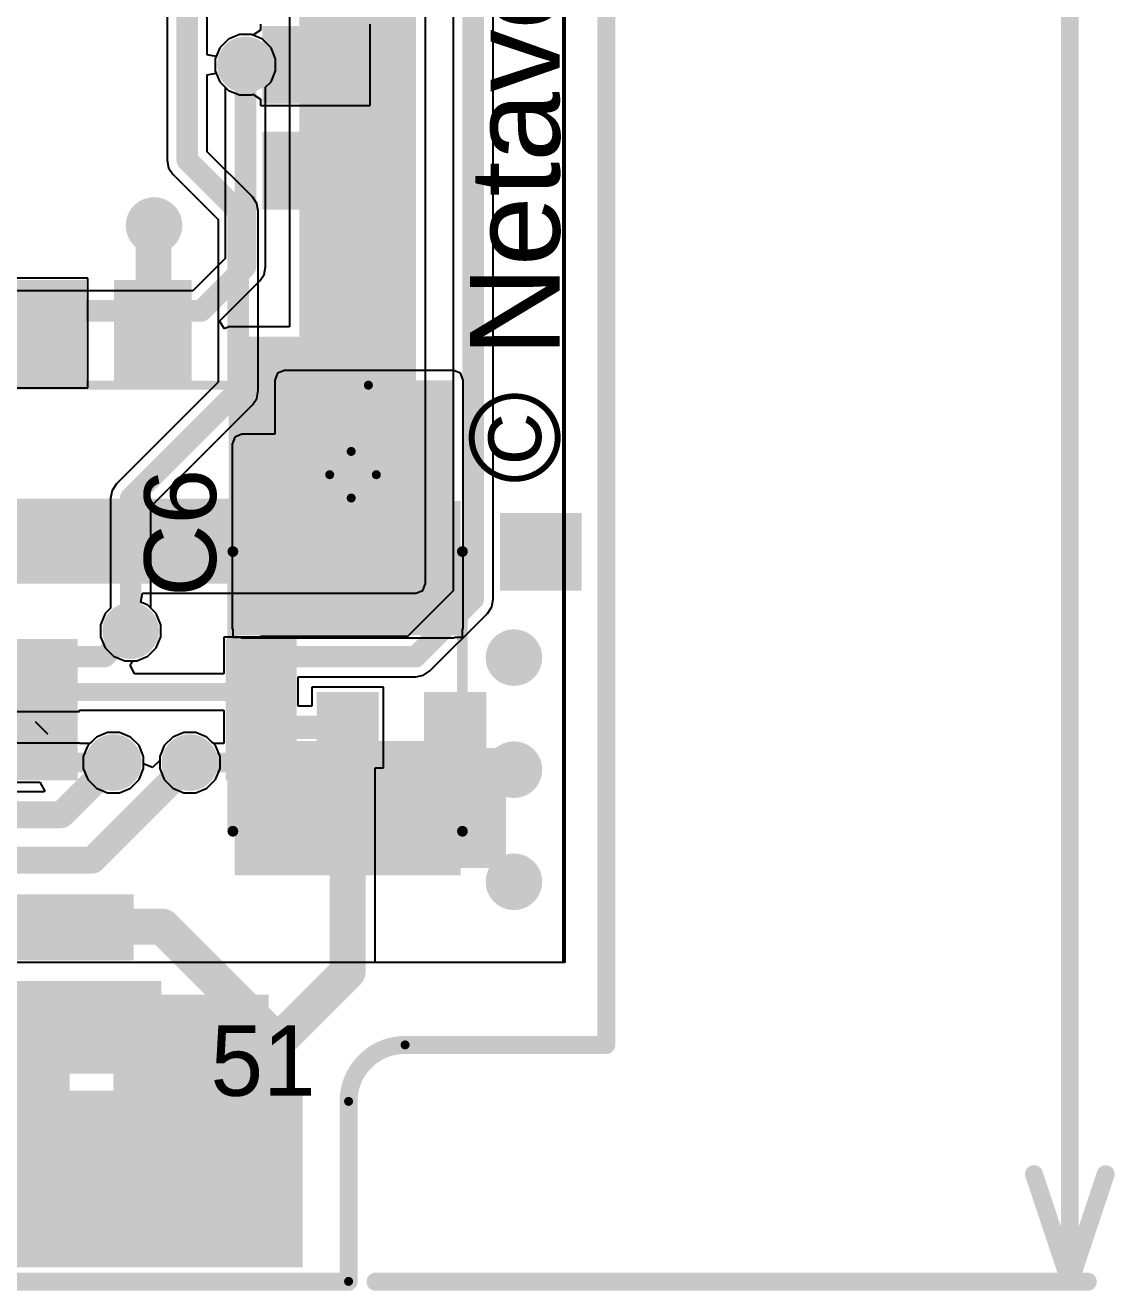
# Model space of a CAD drawing. Header units: millimetres. Extents: x 0 to 1.61, y -0.14 to 2.35.
# Drawn here: x 0.975 to 1.583, y -0.137 to 0.569 of the extents above; entities that cross this region are included whole.
import ezdxf

# ---------------------------------------------------------------- set-up
doc = ezdxf.new("R2010")
doc.units = ezdxf.units.MM
doc.header["$MEASUREMENT"] = 0
for name, color, linetype in [('BottomLayer', 5, 'Continuous'), ('BottomPaste', 16, 'Continuous'), ('BottomSolder', 6, 'Continuous'), ('Mechanical1', 6, 'Continuous'), ('Mechanical2', 216, 'Continuous'), ('TopLayer', 1, 'Continuous'), ('TopOverlay', 2, 'Continuous'), ('TopPaste', 8, 'Continuous'), ('TopSolder', 216, 'Continuous'), ('ViaHoleLayer', 16, 'Continuous')]:
    doc.layers.add(name, color=color, linetype=linetype)
doc.styles.add('Arial', font='', dxfattribs={"height": 0.2})
doc.styles.get('Arial').set_extended_font_data('Arial')

# ---------------------------------------------------------------- blocks, each defined once
blk = doc.blocks.new('SIM7500E_2')
at = {"layer": 'TopLayer'}
for points in [[(0.91142, -0.78543), (0.86024, -0.78543), (0.86024, -0.75), (0.91142, -0.75)], [(0.91142, -0.84449), (0.86024, -0.84449), (0.86024, -0.80906), (0.91142, -0.80906)], [(0.7185, -0.94291), (0.7185, -0.89173), (0.75394, -0.89173), (0.75394, -0.94291)], [(0.77756, -0.94291), (0.77756, -0.89173), (0.81299, -0.89173), (0.81299, -0.94291)]]:
    blk.add_hatch(color=1, dxfattribs=at).paths.add_polyline_path(points)
at = {"layer": 'TopPaste'}
for points in [[(0.91142, -0.78543), (0.86024, -0.78543), (0.86024, -0.75), (0.91142, -0.75)], [(0.91142, -0.84449), (0.86024, -0.84449), (0.86024, -0.80906), (0.91142, -0.80906)], [(0.7185, -0.94291), (0.7185, -0.89173), (0.75394, -0.89173), (0.75394, -0.94291)], [(0.77756, -0.94291), (0.77756, -0.89173), (0.81299, -0.89173), (0.81299, -0.94291)]]:
    blk.add_hatch(color=8, dxfattribs=at).paths.add_polyline_path(points)
at = {"layer": 'TopSolder'}
for points in [[(0.91542, -0.78943), (0.85624, -0.78943), (0.85624, -0.746), (0.91542, -0.746)], [(0.91542, -0.84849), (0.85624, -0.84849), (0.85624, -0.80506), (0.91542, -0.80506)], [(0.7145, -0.94691), (0.7145, -0.88773), (0.75794, -0.88773), (0.75794, -0.94691)], [(0.77356, -0.94691), (0.77356, -0.88773), (0.81699, -0.88773), (0.81699, -0.94691)]]:
    blk.add_hatch(color=216, dxfattribs=at).paths.add_polyline_path(points)
at = {"layer": 'TopOverlay', "const_width": 0.005}
for points in [[(0.91544, -0.94639), (0.91544, 0.12061)], [(-0.03356, -0.94639), (0.91544, -0.94639)]]:
    blk.add_lwpolyline(points, dxfattribs=at)
at = {"layer": 'TopOverlay', "const_width": 0.0025}
blk.add_lwpolyline([(0.91419, -0.94639, 1), (0.91669, -0.94639, 1)], format="xyb", close=True, dxfattribs=at)
blk.add_lwpolyline([(0.91419, -0.94639, 1), (0.91669, -0.94639, 1)], format="xyb", close=True, dxfattribs=at)
blk = doc.blocks.new('MINI_PCIE_PAD_14')
at = {"layer": 'BottomLayer'}
for points in [[(0.79134, 0.04528), (0.81496, 0.04528), (0.81496, -0.04528), (0.79134, -0.04528)], [(0.82283, 0.04528), (0.84646, 0.04528), (0.84646, -0.04528), (0.82283, -0.04528)], [(0.85433, 0.04528), (0.87795, 0.04528), (0.87795, -0.04528), (0.85433, -0.04528)], [(0.88583, 0.04528), (0.90945, 0.04528), (0.90945, -0.04528), (0.88583, -0.04528)], [(0.91732, 0.04528), (0.94094, 0.04528), (0.94094, -0.04528), (0.91732, -0.04528)]]:
    blk.add_hatch(color=5, dxfattribs=at).paths.add_polyline_path(points)
at = {"layer": 'BottomPaste'}
for points in [[(0.79134, 0.04528), (0.81496, 0.04528), (0.81496, -0.04528), (0.79134, -0.04528)], [(0.82283, 0.04528), (0.84646, 0.04528), (0.84646, -0.04528), (0.82283, -0.04528)], [(0.85433, 0.04528), (0.87795, 0.04528), (0.87795, -0.04528), (0.85433, -0.04528)], [(0.88583, 0.04528), (0.90945, 0.04528), (0.90945, -0.04528), (0.88583, -0.04528)], [(0.91732, 0.04528), (0.94094, 0.04528), (0.94094, -0.04528), (0.91732, -0.04528)]]:
    blk.add_hatch(color=16, dxfattribs=at).paths.add_polyline_path(points)
at = {"layer": 'BottomSolder'}
for points in [[(0.78734, 0.04928), (0.81896, 0.04928), (0.81896, -0.04928), (0.78734, -0.04928)], [(0.81883, 0.04928), (0.85046, 0.04928), (0.85046, -0.04928), (0.81883, -0.04928)], [(0.85033, 0.04928), (0.88195, 0.04928), (0.88195, -0.04928), (0.85033, -0.04928)], [(0.88183, 0.04928), (0.91345, 0.04928), (0.91345, -0.04928), (0.88183, -0.04928)], [(0.91332, 0.04928), (0.94494, 0.04928), (0.94494, -0.04928), (0.91332, -0.04928)]]:
    blk.add_hatch(color=6, dxfattribs=at).paths.add_polyline_path(points)
at = {"layer": 'TopLayer'}
for points in [[(0.79921, -0.04528), (0.77559, -0.04528), (0.77559, 0.04528), (0.79921, 0.04528)], [(0.83071, -0.04528), (0.80709, -0.04528), (0.80709, 0.04528), (0.83071, 0.04528)], [(0.8622, -0.04528), (0.83858, -0.04528), (0.83858, 0.04528), (0.8622, 0.04528)], [(0.8937, -0.04528), (0.87008, -0.04528), (0.87008, 0.04528), (0.8937, 0.04528)], [(0.9252, -0.04528), (0.90157, -0.04528), (0.90157, 0.04528), (0.9252, 0.04528)]]:
    blk.add_hatch(color=1, dxfattribs=at).paths.add_polyline_path(points)
at = {"layer": 'TopPaste'}
for points in [[(0.79921, -0.04528), (0.77559, -0.04528), (0.77559, 0.04528), (0.79921, 0.04528)], [(0.83071, -0.04528), (0.80709, -0.04528), (0.80709, 0.04528), (0.83071, 0.04528)], [(0.8622, -0.04528), (0.83858, -0.04528), (0.83858, 0.04528), (0.8622, 0.04528)], [(0.8937, -0.04528), (0.87008, -0.04528), (0.87008, 0.04528), (0.8937, 0.04528)], [(0.9252, -0.04528), (0.90157, -0.04528), (0.90157, 0.04528), (0.9252, 0.04528)]]:
    blk.add_hatch(color=8, dxfattribs=at).paths.add_polyline_path(points)
at = {"layer": 'TopSolder'}
for points in [[(0.80321, -0.04928), (0.77159, -0.04928), (0.77159, 0.04928), (0.80321, 0.04928)], [(0.83471, -0.04928), (0.80309, -0.04928), (0.80309, 0.04928), (0.83471, 0.04928)], [(0.8662, -0.04928), (0.83458, -0.04928), (0.83458, 0.04928), (0.8662, 0.04928)], [(0.8977, -0.04928), (0.86608, -0.04928), (0.86608, 0.04928), (0.8977, 0.04928)], [(0.9292, -0.04928), (0.89757, -0.04928), (0.89757, 0.04928), (0.9292, 0.04928)]]:
    blk.add_hatch(color=216, dxfattribs=at).paths.add_polyline_path(points)
at = {"layer": 'TopOverlay', "const_width": 0.005}
blk.add_lwpolyline([(0.97047, 0.04331, -0.414214), (1.00197, 0.0748)], format="xyb", dxfattribs=at)
at = {"layer": 'TopOverlay', "const_width": 0.0025}
for points in [[(1.00072, 0.0748, 1), (1.00322, 0.0748, 1)], [(0.96922, 0.04331, 1), (0.97172, 0.04331, 1)], [(0.96922, 0.04331, 1), (0.97172, 0.04331, 1)], [(0.96922, -0.05709, 1), (0.97172, -0.05709, 1)], [(0.96922, -0.05709, 1), (0.97172, -0.05709, 1)]]:
    blk.add_lwpolyline(points, format="xyb", close=True, dxfattribs=at)
at = {"layer": 'TopOverlay', "const_width": 0.005}
for points in [[(0.97047, -0.05709), (0.97047, 0.04331)], [(0.34254, -0.05709), (0.97047, -0.05709)]]:
    blk.add_lwpolyline(points, dxfattribs=at)
at = {"layer": 'TopOverlay'}
blk.add_text('51', height=0.03937, dxfattribs=at).set_placement((0.8935, 0.04642))
blk = doc.blocks.new('VSSOP_8_2_2_3_0_5__B_18')
at = {"layer": 'BottomLayer'}
for points in [[(-0.07677, 0.02362), (-0.07677, 0.03543), (-0.04528, 0.03543), (-0.04528, 0.02362)], [(0.04528, 0.02362), (0.04528, 0.03543), (0.07677, 0.03543), (0.07677, 0.02362)], [(-0.07677, 0.00394), (-0.07677, 0.01575), (-0.04528, 0.01575), (-0.04528, 0.00394)], [(0.04528, 0.00394), (0.04528, 0.01575), (0.07677, 0.01575), (0.07677, 0.00394)], [(-0.07677, -0.01575), (-0.07677, -0.00394), (-0.04528, -0.00394), (-0.04528, -0.01575)], [(0.04528, -0.01575), (0.04528, -0.00394), (0.07677, -0.00394), (0.07677, -0.01575)], [(-0.07677, -0.03543), (-0.07677, -0.02362), (-0.04528, -0.02362), (-0.04528, -0.03543)], [(0.04528, -0.03543), (0.04528, -0.02362), (0.07677, -0.02362), (0.07677, -0.03543)]]:
    blk.add_hatch(color=5, dxfattribs=at).paths.add_polyline_path(points)
at = {"layer": 'BottomPaste'}
for points in [[(-0.07677, 0.02362), (-0.07677, 0.03543), (-0.04528, 0.03543), (-0.04528, 0.02362)], [(0.04528, 0.02362), (0.04528, 0.03543), (0.07677, 0.03543), (0.07677, 0.02362)], [(-0.07677, 0.00394), (-0.07677, 0.01575), (-0.04528, 0.01575), (-0.04528, 0.00394)], [(0.04528, 0.00394), (0.04528, 0.01575), (0.07677, 0.01575), (0.07677, 0.00394)], [(-0.07677, -0.01575), (-0.07677, -0.00394), (-0.04528, -0.00394), (-0.04528, -0.01575)], [(0.04528, -0.01575), (0.04528, -0.00394), (0.07677, -0.00394), (0.07677, -0.01575)], [(-0.07677, -0.03543), (-0.07677, -0.02362), (-0.04528, -0.02362), (-0.04528, -0.03543)], [(0.04528, -0.03543), (0.04528, -0.02362), (0.07677, -0.02362), (0.07677, -0.03543)]]:
    blk.add_hatch(color=16, dxfattribs=at).paths.add_polyline_path(points)
at = {"layer": 'BottomSolder'}
for points in [[(-0.08077, 0.01962), (-0.08077, 0.03943), (-0.04128, 0.03943), (-0.04128, 0.01962)], [(0.04128, 0.01962), (0.04128, 0.03943), (0.08077, 0.03943), (0.08077, 0.01962)], [(-0.08077, -0.00006), (-0.08077, 0.01975), (-0.04128, 0.01975), (-0.04128, -0.00006)], [(0.04128, -0.00006), (0.04128, 0.01975), (0.08077, 0.01975), (0.08077, -0.00006)], [(-0.08077, -0.01975), (-0.08077, 0.00006), (-0.04128, 0.00006), (-0.04128, -0.01975)], [(0.04128, -0.01975), (0.04128, 0.00006), (0.08077, 0.00006), (0.08077, -0.01975)], [(-0.08077, -0.03943), (-0.08077, -0.01962), (-0.04128, -0.01962), (-0.04128, -0.03943)], [(0.04128, -0.03943), (0.04128, -0.01962), (0.08077, -0.01962), (0.08077, -0.03943)]]:
    blk.add_hatch(color=6, dxfattribs=at).paths.add_polyline_path(points)
blk = doc.blocks.new('SOD_123_B_46')
at = {"layer": 'BottomLayer'}
for points in [[(-0.08071, -0.01772), (-0.08071, 0.01772), (-0.04331, 0.01772), (-0.04331, -0.01772)], [(0.04331, -0.01772), (0.04331, 0.01772), (0.08071, 0.01772), (0.08071, -0.01772)]]:
    blk.add_hatch(color=5, dxfattribs=at).paths.add_polyline_path(points)
at = {"layer": 'BottomPaste'}
for points in [[(-0.08071, -0.01772), (-0.08071, 0.01772), (-0.04331, 0.01772), (-0.04331, -0.01772)], [(0.04331, -0.01772), (0.04331, 0.01772), (0.08071, 0.01772), (0.08071, -0.01772)]]:
    blk.add_hatch(color=16, dxfattribs=at).paths.add_polyline_path(points)
at = {"layer": 'BottomSolder'}
for points in [[(-0.08471, -0.02172), (-0.08471, 0.02172), (-0.03931, 0.02172), (-0.03931, -0.02172)], [(0.03931, -0.02172), (0.03931, 0.02172), (0.08471, 0.02172), (0.08471, -0.02172)]]:
    blk.add_hatch(color=6, dxfattribs=at).paths.add_polyline_path(points)
blk = doc.blocks.new('C___0603_B_52')
at = {"layer": 'BottomLayer'}
for points in [[(-0.045, -0.0175), (-0.045, 0.0175), (-0.015, 0.0175), (-0.015, -0.0175)], [(0.015, -0.0175), (0.015, 0.0175), (0.045, 0.0175), (0.045, -0.0175)]]:
    blk.add_hatch(color=5, dxfattribs=at).paths.add_polyline_path(points)
at = {"layer": 'BottomPaste'}
for points in [[(-0.045, -0.0175), (-0.045, 0.0175), (-0.015, 0.0175), (-0.015, -0.0175)], [(0.015, -0.0175), (0.015, 0.0175), (0.045, 0.0175), (0.045, -0.0175)]]:
    blk.add_hatch(color=16, dxfattribs=at).paths.add_polyline_path(points)
at = {"layer": 'BottomSolder'}
for points in [[(-0.04736, -0.01986), (-0.04736, 0.01986), (-0.01264, 0.01986), (-0.01264, -0.01986)], [(0.01264, -0.01986), (0.01264, 0.01986), (0.04736, 0.01986), (0.04736, -0.01986)]]:
    blk.add_hatch(color=6, dxfattribs=at).paths.add_polyline_path(points)
blk = doc.blocks.new('C____B_57')
at = {"layer": 'TopLayer'}
for points in [[(-0.10039, -0.05906), (-0.10039, 0.05906), (-0.03346, 0.05906), (-0.03346, -0.05906)], [(0.03346, -0.05906), (0.03346, 0.05906), (0.10039, 0.05906), (0.10039, -0.05906)]]:
    blk.add_hatch(color=1, dxfattribs=at).paths.add_polyline_path(points)
at = {"layer": 'TopPaste'}
for points in [[(-0.10039, -0.05906), (-0.10039, 0.05906), (-0.03346, 0.05906), (-0.03346, -0.05906)], [(0.03346, -0.05906), (0.03346, 0.05906), (0.10039, 0.05906), (0.10039, -0.05906)]]:
    blk.add_hatch(color=8, dxfattribs=at).paths.add_polyline_path(points)
at = {"layer": 'TopSolder'}
for points in [[(-0.10439, -0.06306), (-0.10439, 0.06306), (-0.02946, 0.06306), (-0.02946, -0.06306)], [(0.02946, -0.06306), (0.02946, 0.06306), (0.10439, 0.06306), (0.10439, -0.06306)]]:
    blk.add_hatch(color=216, dxfattribs=at).paths.add_polyline_path(points)
at = {"layer": 'TopOverlay'}
for points, const_width in [([(0.07985, 0.064), (-0.07615, 0.064)], 0.006), ([(-0.119, -0.01), (-0.119, 0.016)], 0.005), ([(-0.106, 0.002), (-0.132, 0.002)], 0.005), ([(0.07985, -0.064), (-0.07615, -0.064)], 0.006)]:
    blk.add_lwpolyline(points, dxfattribs=dict(at, const_width=const_width))
for points, const_width in [([(-0.07765, 0.064, 1), (-0.07465, 0.064, 1)], 0.003), ([(0.07835, 0.064, 1), (0.08135, 0.064, 1)], 0.003), ([(-0.12025, 0.016, 1), (-0.11775, 0.016, 1)], 0.0025), ([(-0.13325, 0.002, 1), (-0.13075, 0.002, 1)], 0.0025), ([(-0.10725, 0.002, 1), (-0.10475, 0.002, 1)], 0.0025), ([(-0.12025, -0.01, 1), (-0.11775, -0.01, 1)], 0.0025), ([(-0.07765, -0.064, 1), (-0.07465, -0.064, 1)], 0.003), ([(0.07835, -0.064, 1), (0.08135, -0.064, 1)], 0.003)]:
    blk.add_lwpolyline(points, format="xyb", close=True, dxfattribs=dict(at, const_width=const_width))

msp = doc.modelspace()

# ---------------------------------------------------------------- hatches: boundary and pattern name
at = {"layer": 'BottomLayer'}
for points in [[(1.128, 0.25728), (1.19306, 0.25728), (1.19306, 0.785), (1.128, 0.785)], [(1.0887, 0.25728), (1.16639, 0.25728), (1.16639, 0.395), (1.0887, 0.395)], [(0.16121, 0.25728), (1.16639, 0.25728), (1.16639, 0.30458), (0.16121, 0.30458)], [(0.32187, 0.04712), (1.03564, 0.04712), (1.03564, 0.084), (0.32187, 0.084)], [(1.05118, -0.016), (1.05118, 0.0356), (0.69391, 0.0356), (0.69391, -0.016)], [(0.91339, -0.12008), (1, -0.12008), (1, 0), (0.91339, 0)]]:
    msp.add_hatch(color=5, dxfattribs=at).paths.add_polyline_path(points)
h = msp.add_hatch(color=5, dxfattribs=at)
edge = h.paths.add_edge_path()
edge.add_arc((1.098, 0.54661), 0.01181, 0, 360)
h = msp.add_hatch(color=5, dxfattribs=at)
edge = h.paths.add_edge_path()
edge.add_arc((1.047, 0.457), 0.01181, 0, 360)
h = msp.add_hatch(color=5, dxfattribs=at)
edge = h.paths.add_edge_path()
edge.add_arc((1.177, 0.355), 0.01181, 0, 360)
h = msp.add_hatch(color=5, dxfattribs=at)
edge = h.paths.add_edge_path()
edge.add_arc((1.128, 0.319), 0.01181, 0, 360)
h = msp.add_hatch(color=5, dxfattribs=at)
edge = h.paths.add_edge_path()
edge.add_arc((1.177, 0.319), 0.01181, 0, 360)
h = msp.add_hatch(color=5, dxfattribs=at)
edge = h.paths.add_edge_path()
edge.add_arc((1.034, 0.231), 0.01181, 0, 360)
h = msp.add_hatch(color=5, dxfattribs=at)
edge = h.paths.add_edge_path()
edge.add_arc((1.2477, 0.216), 0.01181, 0, 360)
h = msp.add_hatch(color=5, dxfattribs=at)
edge = h.paths.add_edge_path()
edge.add_arc((1.0244, 0.15747), 0.01181, 0, 360)
h = msp.add_hatch(color=5, dxfattribs=at)
edge = h.paths.add_edge_path()
edge.add_arc((1.067, 0.15747), 0.01181, 0, 360)
h = msp.add_hatch(color=5, dxfattribs=at)
edge = h.paths.add_edge_path()
edge.add_arc((1.2477, 0.1535), 0.01181, 0, 360)
h = msp.add_hatch(color=5, dxfattribs=at)
edge = h.paths.add_edge_path()
edge.add_arc((1.2477, 0.091), 0.01181, 0, 360)
at = {"layer": 'BottomSolder'}
h = msp.add_hatch(color=6, dxfattribs=at)
edge = h.paths.add_edge_path()
edge.add_arc((1.098, 0.54661), 0.01581, 0, 360)
h = msp.add_hatch(color=6, dxfattribs=at)
edge = h.paths.add_edge_path()
edge.add_arc((1.047, 0.457), 0.01581, 0, 360)
h = msp.add_hatch(color=6, dxfattribs=at)
edge = h.paths.add_edge_path()
edge.add_arc((1.177, 0.355), 0.01581, 0, 360)
h = msp.add_hatch(color=6, dxfattribs=at)
edge = h.paths.add_edge_path()
edge.add_arc((1.128, 0.319), 0.01581, 0, 360)
h = msp.add_hatch(color=6, dxfattribs=at)
edge = h.paths.add_edge_path()
edge.add_arc((1.177, 0.319), 0.01581, 0, 360)
h = msp.add_hatch(color=6, dxfattribs=at)
edge = h.paths.add_edge_path()
edge.add_arc((1.034, 0.231), 0.01581, 0, 360)
h = msp.add_hatch(color=6, dxfattribs=at)
edge = h.paths.add_edge_path()
edge.add_arc((1.2477, 0.216), 0.01581, 0, 360)
h = msp.add_hatch(color=6, dxfattribs=at)
edge = h.paths.add_edge_path()
edge.add_arc((1.0244, 0.15747), 0.01581, 0, 360)
h = msp.add_hatch(color=6, dxfattribs=at)
edge = h.paths.add_edge_path()
edge.add_arc((1.067, 0.15747), 0.01581, 0, 360)
h = msp.add_hatch(color=6, dxfattribs=at)
edge = h.paths.add_edge_path()
edge.add_arc((1.2477, 0.1535), 0.01581, 0, 360)
h = msp.add_hatch(color=6, dxfattribs=at)
edge = h.paths.add_edge_path()
edge.add_arc((1.2477, 0.091), 0.01581, 0, 360)
at = {"layer": 'TopLayer'}
h = msp.add_hatch(color=1, dxfattribs=at)
edge = h.paths.add_edge_path()
edge.add_arc((1.098, 0.54661), 0.01181, 0, 360)
h = msp.add_hatch(color=1, dxfattribs=at)
edge = h.paths.add_edge_path()
edge.add_arc((1.047, 0.457), 0.01181, 0, 360)
for points in [[(1.11972, 0.23248), (1.21403, 0.23248), (1.21403, 0.37073), (1.11972, 0.37073)], [(1.09592, 0.23248), (1.21403, 0.23248), (1.21403, 0.33512), (1.09592, 0.33512)], [(1.09592, 0.09862), (1.24336, 0.09862), (1.24336, 0.16555), (1.09592, 0.16555)], [(1.11086, 0.028), (1.02424, 0.028), (1.02424, -0.11984), (1.11086, -0.11984)]]:
    msp.add_hatch(color=1, dxfattribs=at).paths.add_polyline_path(points)
h = msp.add_hatch(color=1, dxfattribs=at)
edge = h.paths.add_edge_path()
edge.add_arc((1.177, 0.355), 0.01181, 0, 360)
h = msp.add_hatch(color=1, dxfattribs=at)
edge = h.paths.add_edge_path()
edge.add_arc((1.128, 0.319), 0.01181, 0, 360)
h = msp.add_hatch(color=1, dxfattribs=at)
edge = h.paths.add_edge_path()
edge.add_arc((1.177, 0.319), 0.01181, 0, 360)
h = msp.add_hatch(color=1, dxfattribs=at)
edge = h.paths.add_edge_path()
edge.add_arc((1.034, 0.231), 0.01181, 0, 360)
h = msp.add_hatch(color=1, dxfattribs=at)
edge = h.paths.add_edge_path()
edge.add_arc((1.2477, 0.216), 0.01181, 0, 360)
h = msp.add_hatch(color=1, dxfattribs=at)
edge = h.paths.add_edge_path()
edge.add_arc((1.0244, 0.15747), 0.01181, 0, 360)
h = msp.add_hatch(color=1, dxfattribs=at)
edge = h.paths.add_edge_path()
edge.add_arc((1.067, 0.15747), 0.01181, 0, 360)
h = msp.add_hatch(color=1, dxfattribs=at)
edge = h.paths.add_edge_path()
edge.add_arc((1.2477, 0.1535), 0.01181, 0, 360)
h = msp.add_hatch(color=1, dxfattribs=at)
edge = h.paths.add_edge_path()
edge.add_arc((1.2477, 0.091), 0.01181, 0, 360)
at = {"layer": 'TopSolder'}
h = msp.add_hatch(color=216, dxfattribs=at)
edge = h.paths.add_edge_path()
edge.add_arc((1.098, 0.54661), 0.01581, 0, 360)
h = msp.add_hatch(color=216, dxfattribs=at)
edge = h.paths.add_edge_path()
edge.add_arc((1.047, 0.457), 0.01581, 0, 360)
h = msp.add_hatch(color=216, dxfattribs=at)
edge = h.paths.add_edge_path()
edge.add_arc((1.177, 0.355), 0.01581, 0, 360)
h = msp.add_hatch(color=216, dxfattribs=at)
edge = h.paths.add_edge_path()
edge.add_arc((1.128, 0.319), 0.01581, 0, 360)
h = msp.add_hatch(color=216, dxfattribs=at)
edge = h.paths.add_edge_path()
edge.add_arc((1.177, 0.319), 0.01581, 0, 360)
h = msp.add_hatch(color=216, dxfattribs=at)
edge = h.paths.add_edge_path()
edge.add_arc((1.034, 0.231), 0.01581, 0, 360)
h = msp.add_hatch(color=216, dxfattribs=at)
edge = h.paths.add_edge_path()
edge.add_arc((1.2477, 0.216), 0.01581, 0, 360)
h = msp.add_hatch(color=216, dxfattribs=at)
edge = h.paths.add_edge_path()
edge.add_arc((1.0244, 0.15747), 0.01581, 0, 360)
h = msp.add_hatch(color=216, dxfattribs=at)
edge = h.paths.add_edge_path()
edge.add_arc((1.067, 0.15747), 0.01581, 0, 360)
h = msp.add_hatch(color=216, dxfattribs=at)
edge = h.paths.add_edge_path()
edge.add_arc((1.2477, 0.1535), 0.01581, 0, 360)
h = msp.add_hatch(color=216, dxfattribs=at)
edge = h.paths.add_edge_path()
edge.add_arc((1.2477, 0.091), 0.01581, 0, 360)
at = {"layer": 'ViaHoleLayer'}
h = msp.add_hatch(color=16, dxfattribs=at)
edge = h.paths.add_edge_path()
edge.add_arc((1.098, 0.54661), 0.00591, 0, 360)
h = msp.add_hatch(color=16, dxfattribs=at)
edge = h.paths.add_edge_path()
edge.add_arc((1.047, 0.457), 0.00591, 0, 360)
h = msp.add_hatch(color=16, dxfattribs=at)
edge = h.paths.add_edge_path()
edge.add_arc((1.177, 0.355), 0.00591, 0, 360)
h = msp.add_hatch(color=16, dxfattribs=at)
edge = h.paths.add_edge_path()
edge.add_arc((1.128, 0.319), 0.00591, 0, 360)
h = msp.add_hatch(color=16, dxfattribs=at)
edge = h.paths.add_edge_path()
edge.add_arc((1.177, 0.319), 0.00591, 0, 360)
h = msp.add_hatch(color=16, dxfattribs=at)
edge = h.paths.add_edge_path()
edge.add_arc((1.034, 0.231), 0.00591, 0, 360)
h = msp.add_hatch(color=16, dxfattribs=at)
edge = h.paths.add_edge_path()
edge.add_arc((1.2477, 0.216), 0.00591, 0, 360)
h = msp.add_hatch(color=16, dxfattribs=at)
edge = h.paths.add_edge_path()
edge.add_arc((1.0244, 0.15747), 0.00591, 0, 360)
h = msp.add_hatch(color=16, dxfattribs=at)
edge = h.paths.add_edge_path()
edge.add_arc((1.067, 0.15747), 0.00591, 0, 360)
h = msp.add_hatch(color=16, dxfattribs=at)
edge = h.paths.add_edge_path()
edge.add_arc((1.2477, 0.1535), 0.00591, 0, 360)
h = msp.add_hatch(color=16, dxfattribs=at)
edge = h.paths.add_edge_path()
edge.add_arc((1.2477, 0.091), 0.00591, 0, 360)

# ---------------------------------------------------------------- linework, layer by layer
at = {"layer": 'BottomLayer'}
for p, q in [((1.27502, 1.93), (1.27502, 0.046)), ((1.21378, 0.87244), (1.21378, 0.25321)), ((1.23622, 0.24857), (1.23622, 0.87244)), ((1.12259, 0.785), (1.12259, 0.40041)), ((1.19847, 0.25728), (1.19847, 0.785)), ((1.08848, 0.56087), (1.08375, 0.55614)), ((1.09466, 0.56343), (1.08848, 0.56087)), ((1.10134, 0.56343), (1.09466, 0.56343)), ((1.10752, 0.56087), (1.10134, 0.56343)), ((1.11225, 0.55614), (1.10752, 0.56087)), ((1.08375, 0.55614), (1.08119, 0.54996)), ((1.11481, 0.54996), (1.11225, 0.55614)), ((1.08119, 0.54996), (1.08119, 0.54327)), ((1.11481, 0.54327), (1.11481, 0.54996)), ((1.08119, 0.54327), (1.08375, 0.53709)), ((1.08375, 0.53709), (1.08678, 0.53406)), ((1.10922, 0.53406), (1.11225, 0.53709)), ((1.11225, 0.53709), (1.11481, 0.54327)), ((1.08678, 0.53406), (1.08678, 0.43865)), ((1.10922, 0.434), (1.10922, 0.53406)), ((1.08678, 0.43865), (1.06873, 0.42059)), ((1.10836, 0.42971), (1.10922, 0.434)), ((1.08355, 0.40369), (1.10593, 0.42607)), ((1.10593, 0.42607), (1.10836, 0.42971)), ((1.10593, 0.42607), (1.10593, 0.42607)), ((1.06873, 0.42059), (0.59037, 0.42059)), ((1.08639, 0.39945), (1.08355, 0.40369)), ((1.0887, 0.40041), (1.08639, 0.39945)), ((1.12259, 0.40041), (1.0887, 0.40041)), ((1.19689, 0.25346), (1.19847, 0.25728)), ((1.03961, 0.24687), (1.04061, 0.25187)), ((1.04061, 0.25187), (1.19306, 0.25187)), ((1.21378, 0.25321), (1.18832, 0.22774)), ((1.19306, 0.25187), (1.19689, 0.25346)), ((1.23536, 0.24428), (1.23622, 0.24857)), ((1.23622, 0.24857), (1.23622, 0.24857)), ((1.04352, 0.24525), (1.03961, 0.24687)), ((1.04825, 0.24052), (1.04352, 0.24525)), ((1.05081, 0.23434), (1.04825, 0.24052)), ((1.20089, 0.2086), (1.23293, 0.24064)), ((1.23293, 0.24064), (1.23536, 0.24428)), ((1.23293, 0.24064), (1.23293, 0.24064)), ((1.05081, 0.22766), (1.05081, 0.23434)), ((1.04825, 0.22148), (1.05081, 0.22766)), ((1.10517, 0.22743), (1.08598, 0.22743)), ((1.08598, 0.22743), (1.08598, 0.20704)), ((1.10672, 0.22774), (1.10517, 0.22743)), ((1.18832, 0.22774), (1.10672, 0.22774)), ((1.04352, 0.21675), (1.04825, 0.22148)), ((1.03366, 0.21204), (1.03528, 0.21419)), ((1.03616, 0.20704), (1.03366, 0.21204)), ((1.03528, 0.21419), (1.03734, 0.21419)), ((1.03734, 0.21419), (1.04352, 0.21675)), ((1.08598, 0.20704), (1.03616, 0.20704)), ((1.12747, 0.18888), (1.12747, 0.20531)), ((1.12747, 0.20531), (1.19296, 0.20531)), ((1.19296, 0.20531), (1.19725, 0.20617)), ((1.19296, 0.20531), (1.19296, 0.20531)), ((1.19725, 0.20617), (1.20089, 0.2086)), ((1.175, 0.1995), (1.135, 0.1995)), ((1.135, 0.1995), (1.135, 0.18888)), ((1.175, 0.1545), (1.175, 0.1995)), ((0.96393, 0.18594), (1.00543, 0.18594)), ((1.00543, 0.18594), (1.00543, 0.18665)), ((1.00543, 0.18665), (1.08598, 0.18665)), ((1.08598, 0.18665), (1.08598, 0.16818)), ((1.135, 0.18888), (1.12747, 0.18888)), ((1.01488, 0.17172), (1.01133, 0.16818)), ((1.02106, 0.17428), (1.01488, 0.17172)), ((1.02775, 0.17428), (1.02106, 0.17428)), ((1.03392, 0.17172), (1.02775, 0.17428)), ((1.03865, 0.167), (1.03392, 0.17172)), ((1.05748, 0.17172), (1.05275, 0.167)), ((1.06366, 0.17428), (1.05748, 0.17172)), ((1.07034, 0.17428), (1.06366, 0.17428)), ((1.07652, 0.17172), (1.07034, 0.17428)), ((1.08007, 0.16818), (1.07652, 0.17172)), ((1.00543, 0.16838), (0.96393, 0.16838)), ((1.00543, 0.16818), (1.00543, 0.16838)), ((1.01133, 0.16818), (1.00543, 0.16818)), ((1.04121, 0.16082), (1.03865, 0.167)), ((1.05275, 0.167), (1.05019, 0.16082)), ((1.08598, 0.16818), (1.08007, 0.16818)), ((1.04121, 0.15678), (1.04121, 0.16082)), ((1.04621, 0.15471), (1.04121, 0.15678)), ((1.05019, 0.15869), (1.04621, 0.15471)), ((1.05019, 0.16082), (1.05019, 0.15869)), ((1.17029, 0.046), (1.17029, 0.1545)), ((1.17029, 0.1545), (1.175, 0.1545)), ((0.96393, 0.14657), (0.98341, 0.14657)), ((0.98341, 0.14657), (0.98608, 0.14157)), ((0.98608, 0.14157), (0.98578, 0.14112)), ((0.98578, 0.14112), (0.68739, 0.14112)), ((1.27502, 0.046), (1.17029, 0.046))]:
    msp.add_line(p, q, dxfattribs=at)
for points, const_width in [([(1.225, 0.24857), (1.225, 0.885)], 0.012), ([(1.098, 0.54661), (1.098, 0.547)], 0.012), ([(1.098, 0.434), (1.098, 0.54661)], 0.012), ([(1.07337, 0.40937), (1.098, 0.434)], 0.012), ([(0.59037, 0.40937), (1.07337, 0.40937)], 0.012), ([(1.19296, 0.21653), (1.225, 0.24857)], 0.012), ([(1.01953, 0.21653), (1.034, 0.231)], 0.012), ([(0.98468, 0.21653), (1.01953, 0.21653)], 0.012), ([(1.10672, 0.21653), (1.19296, 0.21653)], 0.012), ([(0.93492, 0.19684), (0.98468, 0.19684)], 0.01), ([(0.98468, 0.19684), (1.10672, 0.19684)], 0.01), ([(1.10672, 0.17716), (1.154, 0.17716)], 0.013), ([(1.155, 0.04083), (1.155, 0.177)], 0.02), ([(0.96148, 0.17648), (0.984, 0.17648)], 0.01), ([(0.984, 0.17648), (0.98468, 0.17716)], 0.01), ([(0.98468, 0.15747), (1.0244, 0.15747)], 0.011), ([(0.9953, 0.12837), (1.0244, 0.15747)], 0.015), ([(1.0126, 0.10307), (1.067, 0.15747)], 0.015), ([(1.067, 0.15747), (1.10672, 0.15747)], 0.011), ([(0.67636, 0.12837), (0.9953, 0.12837)], 0.015), ([(0.63579, 0.10307), (1.0126, 0.10307)], 0.015), ([(1.01953, 0.06597), (1.05175, 0.06597)], 0.02), ([(1.05175, 0.06597), (1.11591, 0.00181)], 0.02), ([(1.11417, 0), (1.155, 0.04083)], 0.02), ([(0.9252, 0.01642), (1.02226, 0.01642)], 0.02362), ([(1.02226, 0.01642), (1.0385, 0.00019)], 0.02165), ([(1.0385, 0.00019), (1.06999, 0.00019)], 0.02165), ([(1.06999, 0.00019), (1.08268, -0.0125)], 0.02165), ([(1.11417, -0.0748), (1.11417, 0)], 0.02), ([(1.08268, -0.0748), (1.08268, -0.0125)], 0.02165)]:
    msp.add_lwpolyline(points, dxfattribs=dict(at, const_width=const_width))
for points, const_width in [([(1.095, 0.547, 1), (1.101, 0.547, 1)], 0.006), ([(1.095, 0.54661, 1), (1.101, 0.54661, 1)], 0.006), ([(1.095, 0.54661, 1), (1.101, 0.54661, 1)], 0.006), ([(1.095, 0.434, 1), (1.101, 0.434, 1)], 0.006), ([(1.095, 0.434, 1), (1.101, 0.434, 1)], 0.006), ([(1.07037, 0.40937, 1), (1.07637, 0.40937, 1)], 0.006), ([(1.07037, 0.40937, 1), (1.07637, 0.40937, 1)], 0.006), ([(1.222, 0.24857, 1), (1.228, 0.24857, 1)], 0.006), ([(1.222, 0.24857, 1), (1.228, 0.24857, 1)], 0.006), ([(1.031, 0.231, 1), (1.037, 0.231, 1)], 0.006), ([(0.98168, 0.21653, 1), (0.98768, 0.21653, 1)], 0.006), ([(1.01653, 0.21653, 1), (1.02253, 0.21653, 1)], 0.006), ([(1.01653, 0.21653, 1), (1.02253, 0.21653, 1)], 0.006), ([(1.10372, 0.21653, 1), (1.10972, 0.21653, 1)], 0.006), ([(1.18996, 0.21653, 1), (1.19596, 0.21653, 1)], 0.006), ([(1.18996, 0.21653, 1), (1.19596, 0.21653, 1)], 0.006), ([(0.98218, 0.19684, 1), (0.98718, 0.19684, 1)], 0.005), ([(0.98218, 0.19684, 1), (0.98718, 0.19684, 1)], 0.005), ([(1.10422, 0.19684, 1), (1.10922, 0.19684, 1)], 0.005), ([(1.10347, 0.17716, 1), (1.10997, 0.17716, 1)], 0.0065), ([(1.15, 0.177, 1), (1.16, 0.177, 1)], 0.01), ([(1.15075, 0.17716, 1), (1.15725, 0.17716, 1)], 0.0065), ([(0.9815, 0.17648, 1), (0.9865, 0.17648, 1)], 0.005), ([(0.9815, 0.17648, 1), (0.9865, 0.17648, 1)], 0.005), ([(0.98218, 0.17716, 1), (0.98718, 0.17716, 1)], 0.005), ([(0.98193, 0.15747, 1), (0.98743, 0.15747, 1)], 0.0055), ([(1.02065, 0.15747, 1), (1.02815, 0.15747, 1)], 0.0075), ([(1.02165, 0.15747, 1), (1.02715, 0.15747, 1)], 0.0055), ([(1.06325, 0.15747, 1), (1.07075, 0.15747, 1)], 0.0075), ([(1.06425, 0.15747, 1), (1.06975, 0.15747, 1)], 0.0055), ([(1.10397, 0.15747, 1), (1.10947, 0.15747, 1)], 0.0055), ([(0.99155, 0.12837, 1), (0.99905, 0.12837, 1)], 0.0075), ([(0.99155, 0.12837, 1), (0.99905, 0.12837, 1)], 0.0075), ([(1.00885, 0.10307, 1), (1.01635, 0.10307, 1)], 0.0075), ([(1.00885, 0.10307, 1), (1.01635, 0.10307, 1)], 0.0075), ([(1.01453, 0.06597, 1), (1.02453, 0.06597, 1)], 0.01), ([(1.04675, 0.06597, 1), (1.05675, 0.06597, 1)], 0.01), ([(1.04675, 0.06597, 1), (1.05675, 0.06597, 1)], 0.01), ([(1.15, 0.04083, 1), (1.16, 0.04083, 1)], 0.01), ([(1.15, 0.04083, 1), (1.16, 0.04083, 1)], 0.01), ([(1.01636, 0.01642, 1), (1.02817, 0.01642, 1)], 0.01181), ([(1.01685, 0.01642, 1), (1.02768, 0.01642, 1)], 0.01083), ([(1.03309, 0.00019, 1), (1.04391, 0.00019, 1)], 0.01083), ([(1.03309, 0.00019, 1), (1.04391, 0.00019, 1)], 0.01083), ([(1.06458, 0.00019, 1), (1.07541, 0.00019, 1)], 0.01083), ([(1.06458, 0.00019, 1), (1.07541, 0.00019, 1)], 0.01083), ([(1.10917, 0, 1), (1.11917, 0, 1)], 0.01), ([(1.10917, 0, 1), (1.11917, 0, 1)], 0.01), ([(1.11091, 0.00181, 1), (1.12091, 0.00181, 1)], 0.01), ([(1.07726, -0.0125, 1), (1.08809, -0.0125, 1)], 0.01083), ([(1.07726, -0.0125, 1), (1.08809, -0.0125, 1)], 0.01083), ([(1.07726, -0.0748, 1), (1.08809, -0.0748, 1)], 0.01083), ([(1.10917, -0.0748, 1), (1.11917, -0.0748, 1)], 0.01)]:
    msp.add_lwpolyline(points, format="xyb", close=True, dxfattribs=dict(at, const_width=const_width))
at = {"layer": 'Mechanical1', "const_width": 0.01}
for points in [[(1.5577, -0.13207), (1.5577, 0.60926)], [(1.5377, -0.07207), (1.5577, -0.13207)], [(1.5577, -0.13207), (1.5777, -0.07207)], [(1.17051, -0.13207), (1.5677, -0.13207)]]:
    msp.add_lwpolyline(points, dxfattribs=at)
at = {"layer": 'Mechanical1', "const_width": 0.005}
for points in [[(1.5352, -0.07207, 1), (1.5402, -0.07207, 1)], [(1.5752, -0.07207, 1), (1.5802, -0.07207, 1)], [(1.16801, -0.13207, 1), (1.17301, -0.13207, 1)], [(1.5552, -0.13207, 1), (1.5602, -0.13207, 1)], [(1.5552, -0.13207, 1), (1.5602, -0.13207, 1)], [(1.5552, -0.13207, 1), (1.5602, -0.13207, 1)], [(1.5652, -0.13207, 1), (1.5702, -0.13207, 1)]]:
    msp.add_lwpolyline(points, format="xyb", close=True, dxfattribs=at)
at = {"layer": 'Mechanical2', "const_width": 0.01}
for points in [[(1.29921, 0), (1.29921, 1.95441)], [(1.18701, 0), (1.29921, 0)], [(1.15551, -0.13207), (1.15551, -0.0315)], [(0.52754, -0.13189), (1.15551, -0.13207)]]:
    msp.add_lwpolyline(points, dxfattribs=at)
msp.add_lwpolyline([(1.15551, -0.0315, -0.414214), (1.18701, 0)], format="xyb", dxfattribs=at)
at = {"layer": 'Mechanical2', "const_width": 0.005}
for points in [[(1.18451, 0, 1), (1.18951, 0, 1)], [(1.18451, 0, 1), (1.18951, 0, 1)], [(1.29671, 0, 1), (1.30171, 0, 1)], [(1.29671, 0, 1), (1.30171, 0, 1)], [(1.15301, -0.0315, 1), (1.15801, -0.0315, 1)], [(1.15301, -0.0315, 1), (1.15801, -0.0315, 1)], [(1.15301, -0.13207, 1), (1.15801, -0.13207, 1)], [(1.15301, -0.13207, 1), (1.15801, -0.13207, 1)]]:
    msp.add_lwpolyline(points, format="xyb", close=True, dxfattribs=at)
at = {"layer": 'TopLayer'}
for p, q in [((1.27602, 1.93), (1.27602, 0.046)), ((1.07671, 0.5522), (1.07671, 1.05534)), ((1.05428, 0.62837), (1.05428, 0.49351)), ((1.10635, 0.56585), (1.10219, 0.56307)), ((1.10635, 0.56933), (1.10635, 0.56585)), ((1.16753, 0.5239), (1.16753, 0.56933)), ((1.08848, 0.56087), (1.08375, 0.55614)), ((1.09466, 0.56343), (1.08848, 0.56087)), ((1.10134, 0.56343), (1.09466, 0.56343)), ((1.10219, 0.56307), (1.10134, 0.56343)), ((1.08171, 0.55121), (1.07671, 0.5522)), ((1.08375, 0.55614), (1.08171, 0.55121)), ((1.07671, 0.54103), (1.08171, 0.54202)), ((1.07671, 0.49815), (1.07671, 0.54103)), ((1.08171, 0.54202), (1.08375, 0.53709)), ((1.08375, 0.53709), (1.08848, 0.53236)), ((1.08848, 0.53236), (1.09466, 0.5298)), ((1.09466, 0.5298), (1.10134, 0.5298)), ((1.10134, 0.5298), (1.10219, 0.53015)), ((1.10219, 0.53015), (1.10635, 0.52738)), ((1.10635, 0.52738), (1.10635, 0.5239)), ((1.10635, 0.5239), (1.16753, 0.5239)), ((1.10188, 0.47298), (1.07671, 0.49815)), ((1.05428, 0.49351), (1.05428, 0.49351)), ((1.05428, 0.49351), (1.05513, 0.48922)), ((1.05513, 0.48922), (1.05756, 0.48558)), ((1.05756, 0.48558), (1.08274, 0.4604)), ((1.10432, 0.46934), (1.10188, 0.47298)), ((1.10188, 0.47298), (1.10188, 0.47298)), ((1.10517, 0.46505), (1.10432, 0.46934)), ((1.08274, 0.4604), (1.08274, 0.36953)), ((1.10517, 0.36489), (1.10517, 0.46505)), ((1.10517, 0.46505), (1.10517, 0.46505)), ((1.01005, 0.4276), (0.96461, 0.4276)), ((1.01005, 0.36642), (1.01005, 0.4276)), ((1.11589, 0.37455), (1.11431, 0.37073)), ((1.11972, 0.37614), (1.11589, 0.37455)), ((1.21403, 0.37614), (1.11972, 0.37614)), ((1.21786, 0.37455), (1.21403, 0.37614)), ((1.21944, 0.37073), (1.21786, 0.37455)), ((1.08274, 0.36953), (1.02607, 0.31286)), ((1.11431, 0.37073), (1.11431, 0.34053)), ((1.21944, 0.33512), (1.21944, 0.37073)), ((0.96461, 0.36642), (1.01005, 0.36642)), ((1.10188, 0.35696), (1.10432, 0.36059)), ((1.10432, 0.36059), (1.10517, 0.36489)), ((1.10517, 0.36489), (1.10517, 0.36489)), ((1.04522, 0.30029), (1.10188, 0.35696)), ((1.10188, 0.35696), (1.10188, 0.35696)), ((1.09209, 0.33895), (1.09051, 0.33512)), ((1.09592, 0.34053), (1.09209, 0.33895)), ((1.11431, 0.34053), (1.09592, 0.34053)), ((1.09051, 0.33512), (1.09051, 0.23248)), ((1.21944, 0.23248), (1.21944, 0.33512)), ((1.02607, 0.31286), (1.02364, 0.30923)), ((1.02364, 0.30923), (1.02278, 0.30493)), ((1.02278, 0.30493), (1.02278, 0.30493)), ((1.02278, 0.30493), (1.02278, 0.24356)), ((1.04522, 0.24356), (1.04522, 0.30029)), ((1.01975, 0.24052), (1.01719, 0.23434)), ((1.02278, 0.24356), (1.01975, 0.24052)), ((1.04825, 0.24052), (1.04522, 0.24356)), ((1.05081, 0.23434), (1.04825, 0.24052)), ((1.01719, 0.23434), (1.01719, 0.22766)), ((1.05081, 0.22766), (1.05081, 0.23434)), ((1.01719, 0.22766), (1.01975, 0.22148)), ((1.04825, 0.22148), (1.05081, 0.22766)), ((1.09051, 0.23248), (1.09092, 0.23148)), ((1.09092, 0.23148), (1.09092, 0.22748)), ((1.09092, 0.22748), (1.09493, 0.22748)), ((1.09493, 0.22748), (1.09592, 0.22706)), ((1.09592, 0.22706), (1.21403, 0.22706)), ((1.21403, 0.22706), (1.21503, 0.22748)), ((1.21503, 0.22748), (1.21903, 0.22748)), ((1.21903, 0.23148), (1.21944, 0.23248)), ((1.21903, 0.22748), (1.21903, 0.23148)), ((1.01975, 0.22148), (1.02448, 0.21675)), ((1.04352, 0.21675), (1.04825, 0.22148)), ((1.02448, 0.21675), (1.03066, 0.21419)), ((1.03066, 0.21419), (1.03734, 0.21419)), ((1.03734, 0.21419), (1.04352, 0.21675)), ((1.01488, 0.17172), (1.01015, 0.167)), ((1.02106, 0.17428), (1.01488, 0.17172)), ((1.02775, 0.17428), (1.02106, 0.17428)), ((1.03392, 0.17172), (1.02775, 0.17428)), ((1.03865, 0.167), (1.03392, 0.17172)), ((1.05748, 0.17172), (1.05275, 0.167)), ((1.06366, 0.17428), (1.05748, 0.17172)), ((1.07034, 0.17428), (1.06366, 0.17428)), ((1.07652, 0.17172), (1.07034, 0.17428)), ((1.08125, 0.167), (1.07652, 0.17172)), ((1.01015, 0.167), (1.00759, 0.16082)), ((1.04121, 0.16082), (1.03865, 0.167)), ((1.05275, 0.167), (1.05019, 0.16082)), ((1.08381, 0.16082), (1.08125, 0.167)), ((1.00759, 0.16082), (1.00759, 0.15413)), ((1.04121, 0.15413), (1.04121, 0.16082)), ((1.05019, 0.16082), (1.05019, 0.15413)), ((1.08381, 0.15413), (1.08381, 0.16082)), ((1.00759, 0.15413), (1.01015, 0.14795)), ((1.03865, 0.14795), (1.04121, 0.15413)), ((1.05019, 0.15413), (1.05275, 0.14795)), ((1.08125, 0.14795), (1.08381, 0.15413)), ((1.01015, 0.14795), (1.01488, 0.14322)), ((1.01488, 0.14322), (1.02106, 0.14066)), ((1.02775, 0.14066), (1.03392, 0.14322)), ((1.03392, 0.14322), (1.03865, 0.14795)), ((1.05275, 0.14795), (1.05748, 0.14322)), ((1.05748, 0.14322), (1.06366, 0.14066)), ((1.07034, 0.14066), (1.07652, 0.14322)), ((1.07652, 0.14322), (1.08125, 0.14795)), ((1.02106, 0.14066), (1.02775, 0.14066)), ((1.06366, 0.14066), (1.07034, 0.14066)), ((1.27602, 0.046), (0.83025, 0.046))]:
    msp.add_line(p, q, dxfattribs=at)
for points, const_width in [([(1.06549, 0.49351), (1.06549, 1.05998)], 0.012), ([(1.098, 0.54661), (1.133, 0.54661)], 0.012), ([(1.06549, 0.49351), (1.09395, 0.46505)], 0.012), ([(1.04669, 0.45669), (1.047, 0.457)], 0.02), ([(1.04669, 0.40125), (1.04669, 0.45669)], 0.02), ([(1.09395, 0.36489), (1.09395, 0.46505)], 0.012), ([(1.04639, 0.40094), (1.04669, 0.40125)], 0.02), ([(1.034, 0.30493), (1.09395, 0.36489)], 0.012), ([(1.034, 0.231), (1.034, 0.30493)], 0.012), ([(0.9252, 0.01642), (1.04724, 0.01642)], 0.02)]:
    msp.add_lwpolyline(points, dxfattribs=dict(at, const_width=const_width))
for points, const_width in [([(1.095, 0.54661, 1), (1.101, 0.54661, 1)], 0.006), ([(1.13, 0.54661, 1), (1.136, 0.54661, 1)], 0.006), ([(1.06249, 0.49351, 1), (1.06849, 0.49351, 1)], 0.006), ([(1.06249, 0.49351, 1), (1.06849, 0.49351, 1)], 0.006), ([(1.04169, 0.45669, 1), (1.05169, 0.45669, 1)], 0.01), ([(1.04169, 0.45669, 1), (1.05169, 0.45669, 1)], 0.01), ([(1.042, 0.457, 1), (1.052, 0.457, 1)], 0.01), ([(1.09095, 0.46505, 1), (1.09695, 0.46505, 1)], 0.006), ([(1.09095, 0.46505, 1), (1.09695, 0.46505, 1)], 0.006), ([(1.04139, 0.40094, 1), (1.05139, 0.40094, 1)], 0.01), ([(1.04169, 0.40125, 1), (1.05169, 0.40125, 1)], 0.01), ([(1.04169, 0.40125, 1), (1.05169, 0.40125, 1)], 0.01), ([(1.09095, 0.36489, 1), (1.09695, 0.36489, 1)], 0.006), ([(1.09095, 0.36489, 1), (1.09695, 0.36489, 1)], 0.006), ([(1.031, 0.30493, 1), (1.037, 0.30493, 1)], 0.006), ([(1.031, 0.30493, 1), (1.037, 0.30493, 1)], 0.006), ([(1.031, 0.231, 1), (1.037, 0.231, 1)], 0.006), ([(1.04224, 0.01642, 1), (1.05224, 0.01642, 1)], 0.01)]:
    msp.add_lwpolyline(points, format="xyb", close=True, dxfattribs=dict(at, const_width=const_width))

# ---------------------------------------------------------------- block references
for name, p in [('SIM7500E_2', (0.25111, 1.31433)), ('VSSOP_8_2_2_3_0_5__B_18', (1.0457, 0.187)), ('MINI_PCIE_PAD_14', (0.18504, -0.0748))]:
    msp.add_blockref(name, p)
for name, p, rotation in [('C____B_57', (1.15498, 0.19901), 270), ('SOD_123_B_46', (1.2007, 0.275), 180), ('C___0603_B_52', (1.185, 0.177), 180)]:
    msp.add_blockref(name, p, dxfattribs=dict(rotation=rotation))

# ---------------------------------------------------------------- texts
at = {"layer": 'TopOverlay', "style": 'Arial'}
for s, height, p in [('© Netavo Global Data Services Ltd', 0.05, (1.27322, 0.313)), ('C6', 0.04, (1.08157, 0.24987))]:
    msp.add_text(s, height=height, rotation=90, dxfattribs=at).set_placement(p)

doc.saveas('drawing.dxf')
